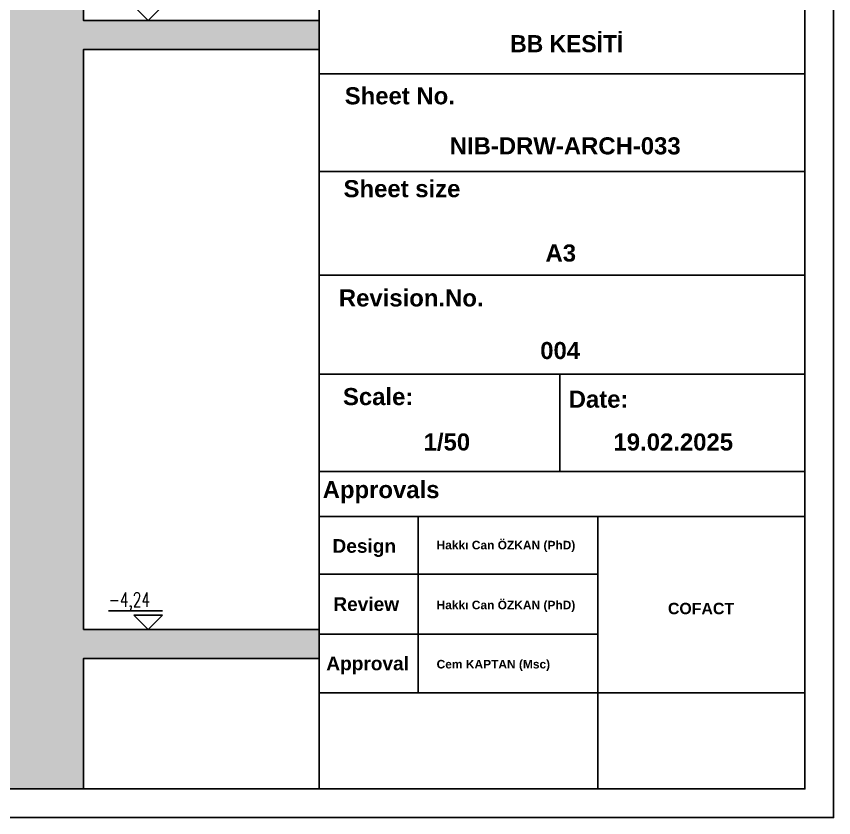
# Model space of a CAD drawing. Header units: millimetres. Extents: x 933584 to 974011, y 4545988 to 4553664.
# Drawn here: x 944958 to 945527, y 4546464 to 4547022 of the extents above; entities that cross this region are included whole.
import ezdxf

# ---------------------------------------------------------------- set-up
doc = ezdxf.new("R2010")
doc.units = ezdxf.units.MM
doc.linetypes.add('CENTER', pattern=[2, 1.25, -0.25, 0.25, -0.25])
doc.layers.get('0').update_dxf_attribs({"color": 255})
doc.layers.add('0-HSL-HTC_200', color=1, linetype='Continuous')
doc.layers.add('2-SPS-RCN', color=2, linetype='Continuous')
doc.layers.add('TİBA_KOT', color=171, linetype='Continuous', lineweight=25)
doc.styles.add('Century Gothic_B_3', font='GOTHICB.TTF', dxfattribs={"height": 4})
doc.styles.add('T_General', font='simplxtw.shx', dxfattribs={"width": 0.7, "height": 200})

# ---------------------------------------------------------------- blocks, each defined once
blk = doc.blocks.new('SLV-FNS')
at = {"layer": 'TİBA_KOT'}
for p, q in [((-250, 260), (-1000, 260)), ((-450, 0), (-650, 200)), ((-250, 200), (-650, 200)), ((-250, 200), (-450, 0)), ((-450, 0), (300, 0))]:
    blk.add_line(p, q, dxfattribs=at)
at = {"layer": 'TİBA_KOT', "color": 8, "style": 'T_General', "width": 0.7}
blk.add_attdef('INCE', (-1000, 319), '', height=200, dxfattribs=at)

msp = doc.modelspace()

# ---------------------------------------------------------------- hatches: boundary and pattern name
at = {"layer": '0-HSL-HTC_200'}
h = msp.add_hatch(dxfattribs=at)
h.set_pattern_fill('ANSI33', color=256)
h.set_pattern_definition([(45, (946624.9096, 4556812.099), (-4.490128, 4.490128), []), (45, (946629.4, 4556812.099), (-4.490128, 4.490128), [3.175, -1.5875])])
h.paths.add_polyline_path([(945005.32, 4546594.78), (945005.32, 4546998.78), (945169.34, 4546998.78), (945169.34, 4547018.78), (945005.32, 4547018.78), (945005.32, 4547838.78), (945169.34, 4547838.78), (945169.34, 4547858.78), (943447.39, 4547858.78), (943447.39, 4547838.78), (943626.3, 4547838.78), (943626.3, 4547788.78), (943686.3, 4547788.78), (943686.3, 4547838.78), (944174.6, 4547838.78), (944174.6, 4547018.78), (943447.39, 4547018.78), (943447.39, 4546998.78), (943626.3, 4546998.78), (943626.3, 4546948.78), (943686.3, 4546948.78), (943686.3, 4546998.78), (944174.6, 4546998.78), (944174.6, 4546594.78), (943447.39, 4546594.78), (943447.39, 4546574.78), (943626.3, 4546574.78), (943626.3, 4546524.78), (943686.3, 4546524.78), (943686.3, 4546574.78), (944174.6, 4546574.78), (944174.6, 4546483.85), (944227.66, 4546483.85), (944227.66, 4546574.78), (944945.23, 4546574.78), (944945.23, 4546483.85), (945005.32, 4546483.85), (945005.32, 4546574.78), (945169.34, 4546574.78), (945169.34, 4546594.78)])
h.paths.add_polyline_path([(944945.23, 4546998.78), (944227.66, 4546998.78), (944227.66, 4546594.78), (944945.23, 4546594.78)], flags=16)
h.paths.add_polyline_path([(944227.66, 4547838.78), (944945.23, 4547838.78), (944945.23, 4547018.78), (944227.66, 4547018.78)], flags=16)

# ---------------------------------------------------------------- linework, layer by layer
at = {"color": 0}
for p, q in [((945507.39, 4546981.8), (945169.33, 4546981.8)), ((945507.39, 4546913.84), (945169.33, 4546913.84)), ((945507.39, 4546841.62), (945169.33, 4546841.62)), ((945507.39, 4546772.61), (945169.33, 4546772.61)), ((945336.81, 4546772.61), (945336.81, 4546704.89)), ((945507.39, 4546704.89), (945169.33, 4546704.89)), ((945507.39, 4546673.56), (945169.33, 4546673.56)), ((945238.18, 4546673.56), (945238.18, 4546550.8)), ((945363.17, 4546673.56), (945363.17, 4546599.96)), ((945169.34, 4546633.42), (945363.17, 4546633.42)), ((945363.17, 4546599.96), (945363.17, 4546483.84)), ((945169.34, 4546591.71), (945363.17, 4546591.71)), ((945507.39, 4546550.8), (945169.33, 4546550.8))]:
    msp.add_line(p, q, dxfattribs=at)
for points in [[(943427.39, 4547963.85), (945527.39, 4547963.85), (945527.39, 4546463.85), (943427.39, 4546463.85)], [(943447.39, 4547943.85), (945507.39, 4547943.85), (945507.39, 4546483.85), (943447.39, 4546483.85)]]:
    msp.add_lwpolyline(points, close=True, dxfattribs=at)
msp.add_lwpolyline([(945169.34, 4547943.86), (945169.34, 4546483.85)], dxfattribs=at)
at = {"linetype": 'CENTER', "ltscale": 50}
msp.add_lwpolyline([(945169.34, 4546483.85), (945169.34, 4547943.85)], dxfattribs=at)
at = {"layer": '2-SPS-RCN'}
for points in [[(945005.32, 4546594.78), (945005.32, 4546998.78), (945169.34, 4546998.78), (945169.34, 4547018.78), (945005.32, 4547018.78), (945005.32, 4547838.78), (945169.34, 4547838.78), (945169.34, 4547858.78), (943447.39, 4547858.78)], [(944174.6, 4546483.85), (944227.66, 4546483.85), (944227.66, 4546574.78), (944945.23, 4546574.78), (944945.23, 4546483.85), (945005.32, 4546483.85), (945005.32, 4546574.78), (945169.34, 4546574.78), (945169.34, 4546594.78), (945005.32, 4546594.78)]]:
    msp.add_lwpolyline(points, dxfattribs=at)

# ---------------------------------------------------------------- block references
ref = msp.add_blockref('SLV-FNS', (945072.71, 4547018.78, 0), dxfattribs=dict(xscale=0.05000000000291038, yscale=0.05000000000291038, zscale=0.05000000000291038))
ref.add_attrib('INCE', '+/-0.00', (945022.71, 4547034.73, 0), dxfattribs={"color": 8, "height": 10, "style": 'T_General', "width": 0.7})
ref = msp.add_blockref('SLV-FNS', (945072.71, 4546594.78), dxfattribs=dict(xscale=0.05000000000291038, yscale=0.05000000000291038, zscale=0.05000000000291038))
ref.add_attrib('INCE', '-4,24', (945022.71, 4546610.73), dxfattribs={"color": 8, "height": 10, "style": 'T_General', "width": 0.7})

# ---------------------------------------------------------------- texts
at = {"color": 0, "attachment_point": 1, "line_spacing_factor": 0.984502, "style": 'Century Gothic_B_3'}
for s, insert, char_height, width in [('\\pxi-2,l3,qr,t3;BB KESİTİ ', (944792.82, 4547008.69), 11.9034, 588.1338), ('\\pxqr;{\\fArial|b1|i0|c0|p34;Sheet No.}', (944675.6, 4546972.41), 11.9034, 588.1338), ('\\pxqr;{\\fArial|b1|i0|c0|p34;NIB-DRW-ARCH-033}', (944832.75, 4546937.56), 11.9034, 588.1338), ('\\pxqr;{\\fArial|b1|i0|c0|p34;Sheet size}', (944679.44, 4546907.76), 11.9034, 588.1338), ('\\pxqr;{\\fArial|b1|i0|c0|p34;A3}', (944759.94, 4546862.96), 11.9034, 588.1338), ('\\pxqr;{\\fArial|b1|i0|c0|p34;Revision.No.}', (944695.55, 4546831.68), 11.9034, 588.1338), ('\\pxqr;{\\fArial|b1|i0|c0|p34;00\\fArial|b1|i0|c162|p34;4}', (944762.75, 4546795.04), 11.9034, 588.1338), ('\\pxqr;{\\fArial|b1|i0|c0|p34;Scale:}', (944646.67, 4546762.99), 11.9034, 588.1338), ('\\pxqr;{\\fArial|b1|i0|c0|p34;Date:}', (944796.39, 4546761.2), 11.9034, 588.1338), ('\\pxqr;{\\fArial|b1|i0|c0|p34;1/50}', (944686.21, 4546731.37), 11.9034, 588.1338), ('\\pxqr;{\\fArial|b1|i0|c162|p34;19\\fArial|b1|i0|c0|p34;.02.202\\fArial|b1|i0|c162|p34;5}', (944869.22, 4546731.37), 11.9034, 588.1338), ('\\pxqr;{\\fArial|b1|i0|c0|p34;Approvals}', (944664.89, 4546698.22), 11.9034, 588.1338), ('\\pxqr;{\\fArial|b1|i0|c0|p34;Design}', (944634.68, 4546657.79), 9.5085, 588.1338), ('{\\fArial|b1|i0|c0|p34;\\W9.71336;   }{\\fArial|b1|i0|c0|p34;Hakkı Can ÖZKAN (PhD)}', (945183.72, 4546656.61), 5.9517, 163.4351), ('\\pxqr;{\\fArial|b1|i0|c0|p34;Review}', (944636.76, 4546617.27), 9.5085, 588.1338), ('{\\fArial|b1|i0|c0|p34;\\W9.71336;   }{\\fArial|b1|i0|c0|p34;Hakkı Can ÖZKAN (PhD)}', (945183.72, 4546614.9), 5.9517, 163.4351), ('\\pxqc;{\\fArial|b1|i0|c0|p34;COFACT}', (945271.62, 4546613.42), 7.9096, 326.8702), ('\\pxqr;{\\fArial|b1|i0|c0|p34;Approval}', (944643.66, 4546575.99), 9.5085, 588.1338), ('{\\W9.71336;\\fArial|b1|i0|c0|p34;   \\W1;Cem KAPTAN (Msc)}', (945183.72, 4546573.69), 5.9517, 163.4351)]:
    msp.add_mtext(s, dxfattribs=dict(at, insert=insert, char_height=char_height, width=width))

doc.saveas('drawing.dxf')
